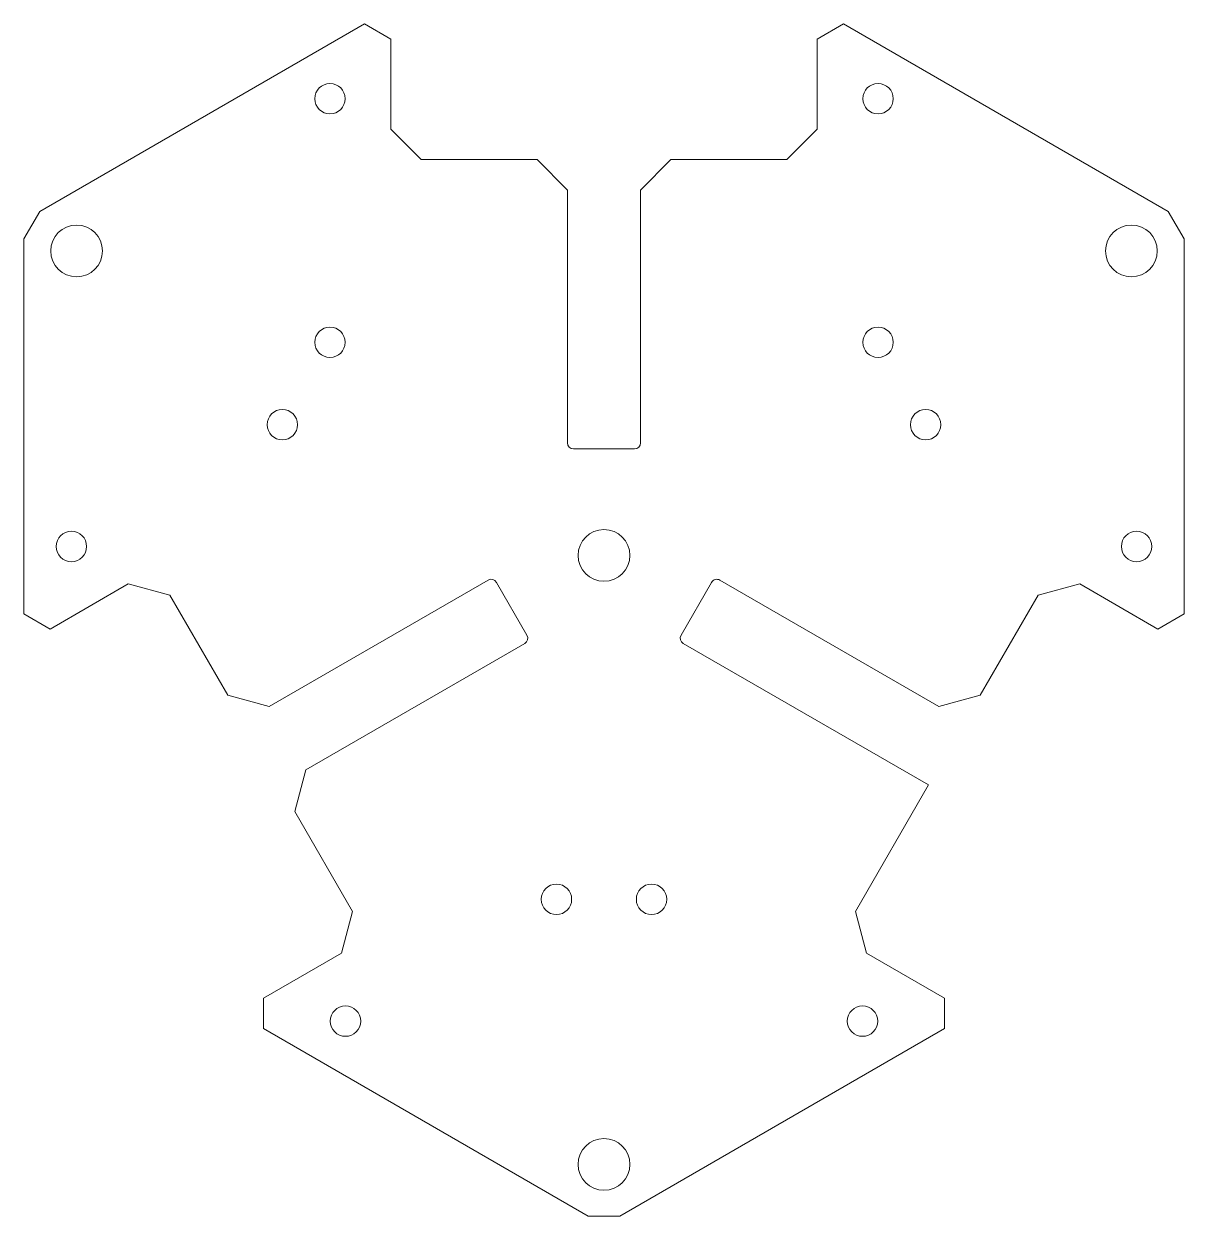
# Model space of a CAD drawing. Header units: inches. Extents: x 0.21 to 7.71, y 4.14 to 11.85.
import ezdxf

# ---------------------------------------------------------------- set-up
doc = ezdxf.new("R2010")
doc.units = ezdxf.units.IN
doc.header["$MEASUREMENT"] = 0
doc.layers.add('VISIBLE', color=7, linetype='Continuous', lineweight=0)

msp = doc.modelspace()

# ---------------------------------------------------------------- linework, layer by layer
at = {"layer": 'VISIBLE'}
for p, q in [((0.3075, 10.6351), (2.4073, 11.8474)), ((2.4073, 11.8474), (2.5778, 11.749)), ((5.3337, 11.749), (5.5041, 11.8474)), ((5.5041, 11.8474), (7.6039, 10.6351)), ((2.5778, 11.1666), (2.5778, 11.749)), ((5.3337, 11.749), (5.3337, 11.1666)), ((2.5778, 11.1666), (2.7746, 10.9697)), ((5.1368, 10.9697), (5.3337, 11.1666)), ((3.5226, 10.9697), (2.7746, 10.9697)), ((3.5226, 10.9697), (3.7195, 10.7729)), ((4.1919, 10.7729), (4.3888, 10.9697)), ((5.1368, 10.9697), (4.3888, 10.9697)), ((3.7195, 9.139), (3.7195, 10.7729)), ((4.1919, 10.7729), (4.1919, 9.139)), ((0.2052, 10.4579), (0.3075, 10.6351)), ((7.6039, 10.6351), (7.7062, 10.4579)), ((0.2052, 8.0333), (0.2052, 10.4579)), ((7.7062, 10.4579), (7.7062, 8.0333)), ((4.1526, 9.0996), (3.7589, 9.0996)), ((1.7919, 7.4341), (3.2068, 8.2511)), ((4.7046, 8.2511), (6.1195, 7.4341)), ((0.3757, 7.9348), (0.88, 8.226)), ((1.1489, 8.154), (0.88, 8.226)), ((3.2606, 8.2366), (3.4575, 7.8957)), ((4.454, 7.8957), (4.6508, 8.2366)), ((7.0314, 8.226), (6.7625, 8.154)), ((7.0314, 8.226), (7.5357, 7.9348)), ((1.1489, 8.154), (1.523, 7.5062)), ((6.3884, 7.5062), (6.7625, 8.154)), ((0.3757, 7.9348), (0.2052, 8.0333)), ((7.7062, 8.0333), (7.5357, 7.9348)), ((3.4431, 7.8419), (2.0281, 7.025)), ((6.0538, 6.9266), (4.4684, 7.8419)), ((1.7919, 7.4341), (1.523, 7.5062)), ((6.3884, 7.5062), (6.1195, 7.4341)), ((1.956, 6.7561), (2.0281, 7.025)), ((5.5814, 6.1083), (6.0538, 6.9266)), ((1.956, 6.7561), (2.3301, 6.1083)), ((2.258, 5.8394), (2.3301, 6.1083)), ((5.5814, 6.1083), (5.6534, 5.8394)), ((2.258, 5.8394), (1.7536, 5.5482)), ((6.1578, 5.5482), (5.6534, 5.8394)), ((1.7536, 5.3513), (1.7536, 5.5482)), ((6.1578, 5.5482), (6.1578, 5.3513)), ((3.8534, 4.139), (1.7536, 5.3513)), ((6.1578, 5.3513), (4.058, 4.139)), ((4.058, 4.139), (3.8534, 4.139))]:
    msp.add_line(p, q, dxfattribs=at)
for centre, radius in [((2.1841, 11.3634), 0.0984), ((5.7274, 11.3634), 0.0984), ((0.5462, 10.3792), 0.1673), ((7.3653, 10.3792), 0.1673), ((2.1841, 9.7886), 0.0984), ((5.7274, 9.7886), 0.0984), ((1.8765, 9.256), 0.0984), ((6.0349, 9.256), 0.0984), ((0.5127, 8.4686), 0.0984), ((3.9557, 8.4107), 0.1673), ((7.3987, 8.4686), 0.0984), ((3.6482, 6.1874), 0.0984), ((4.2632, 6.1874), 0.0984), ((2.2844, 5.4), 0.0984), ((5.627, 5.4), 0.0984), ((3.9557, 4.4736), 0.1673)]:
    msp.add_circle(centre, radius, dxfattribs=at)
for centre, start, end in [((3.7589, 9.139), 180, 270), ((4.1526, 9.139), 270, 0), ((3.2265, 8.217), 30, 120), ((4.6849, 8.217), 60, 150), ((3.4234, 7.876), 300, 30), ((4.488, 7.876), 150, 240)]:
    msp.add_arc(centre, 0.0394, start, end, dxfattribs=at)

doc.saveas('drawing.dxf')
